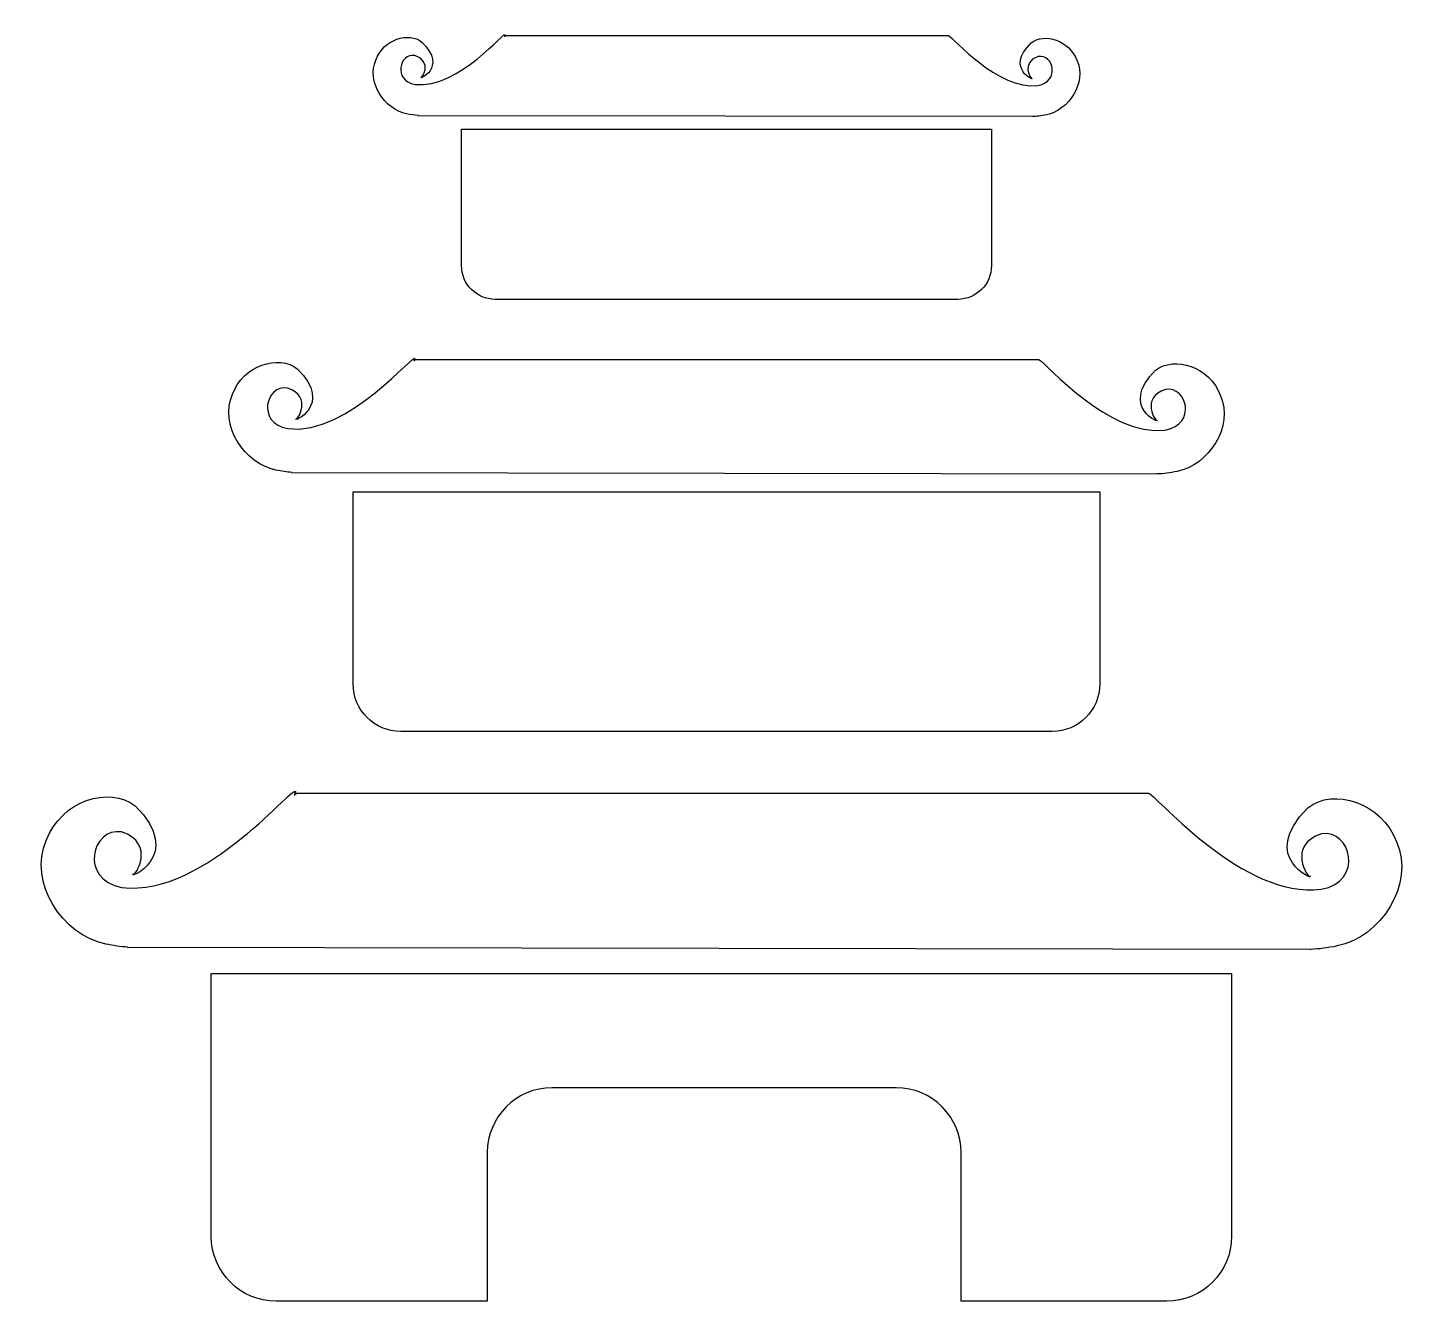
# Model space of a CAD drawing. Header units: centimetres. Extents: x -11.5 to 11.5, y -10.5 to 10.6.
import ezdxf

# ---------------------------------------------------------------- set-up
doc = ezdxf.new("R2010")
doc.units = ezdxf.units.CM
doc.header["$MEASUREMENT"] = 0
doc.layers.add('Layer 1', color=7, linetype='Continuous')

msp = doc.modelspace()

# ---------------------------------------------------------------- linework, layer by layer
at = {"layer": 'Layer 1'}
for points, knots in [([(5.36988, 9.11939), (5.73876, 9.18993), (6.03898, 9.65528), (5.87944, 10.00873), (5.87944, 10.00873), (5.75635, 10.35185), (5.33347, 10.48009), (5.11728, 10.30634), (5.11728, 10.30634), (4.67855, 9.8752), (5.19536, 9.6666), (5.13228, 9.72116), (5.13228, 9.72116), (5.12027, 9.69346), (4.93292, 9.98469), (5.23481, 10.08181), (5.23481, 10.08181), (5.48659, 10.12409), (5.60195, 9.673), (5.23007, 9.60545), (5.23007, 9.60545), (4.56496, 9.52261), (3.8417, 10.38653), (3.75015, 10.42965), (3.75015, 10.42965), (3.75015, 10.42965), (3.74785, 10.4319), (3.74785, 10.4319), (3.74785, 10.4319), (3.74785, 10.4319), (-3.56574, 10.43191), (-3.56574, 10.43191), (-3.56574, 10.43191), (-3.56574, 10.43191), (-3.58691, 10.4126), (-3.58691, 10.4126), (-3.58691, 10.4126), (-3.58032, 10.42998), (-3.57683, 10.43879), (-3.57559, 10.43792), (-3.57559, 10.43792), (-3.55112, 10.5582), (-4.34161, 9.53241), (-5.06562, 9.62224), (-5.06562, 9.62224), (-5.4362, 9.68897), (-5.32076, 10.14059), (-5.06903, 10.09796), (-5.06903, 10.09796), (-4.76793, 10.0011), (-4.95365, 9.70966), (-4.96608, 9.73709), (-4.96608, 9.73709), (-5.03, 9.68317), (-4.51229, 9.8911), (-4.95282, 10.32222), (-4.95282, 10.32222), (-5.16769, 10.49595), (-5.591, 10.36802), (-5.71323, 10.0248), (-5.71323, 10.0248), (-5.87365, 9.67166), (-5.57342, 9.20631), (-5.20409, 9.13591), (-5.20409, 9.13591), (-5.13816, 9.12186), (-5.07556, 9.11313), (-5.01592, 9.10903), (-5.01592, 9.10903), (-5.01592, 9.10903), (-5.02052, 9.1048), (-5.02052, 9.1048), (-5.02052, 9.1048), (-5.02052, 9.1048), (5.14004, 9.08874), (5.14004, 9.08874), (5.14004, 9.08874), (5.14004, 9.08874), (5.13848, 9.09022), (5.13848, 9.09022), (5.13848, 9.09022), (5.21078, 9.09256), (5.28778, 9.10185), (5.36988, 9.11939), (5.36988, 9.11939), (5.36988, 9.11939), (5.36988, 9.11939), (5.36988, 9.11939)], [0, 0, 0, 0, 0.04347826, 0.04347826, 0.04347826, 0.04347826, 0.08695652, 0.08695652, 0.08695652, 0.08695652, 0.13043478, 0.13043478, 0.13043478, 0.13043478, 0.17391304, 0.17391304, 0.17391304, 0.17391304, 0.2173913, 0.2173913, 0.2173913, 0.2173913, 0.26086957, 0.26086957, 0.26086957, 0.26086957, 0.30434783, 0.30434783, 0.30434783, 0.30434783, 0.34782609, 0.34782609, 0.34782609, 0.34782609, 0.39130435, 0.39130435, 0.39130435, 0.39130435, 0.43478261, 0.43478261, 0.43478261, 0.43478261, 0.47826087, 0.47826087, 0.47826087, 0.47826087, 0.52173913, 0.52173913, 0.52173913, 0.52173913, 0.56521739, 0.56521739, 0.56521739, 0.56521739, 0.60869565, 0.60869565, 0.60869565, 0.60869565, 0.65217391, 0.65217391, 0.65217391, 0.65217391, 0.69565217, 0.69565217, 0.69565217, 0.69565217, 0.73913043, 0.73913043, 0.73913043, 0.73913043, 0.7826087, 0.7826087, 0.7826087, 0.7826087, 0.82608696, 0.82608696, 0.82608696, 0.82608696, 0.86956522, 0.86956522, 0.86956522, 0.86956522, 0.91304348, 0.91304348, 0.91304348, 0.91304348, 1, 1, 1, 1]), ([(-4.29617, 8.88243), (-4.29617, 8.88243), (-4.29617, 6.62651), (-4.29617, 6.62651), (-4.29617, 6.62651), (-4.29617, 6.31975), (-4.04736, 6.0694), (-3.73986, 6.0694), (-3.73986, 6.0694), (-3.73986, 6.0694), (3.90525, 6.06941), (3.90525, 6.06941), (3.90525, 6.06941), (4.2132, 6.06941), (4.46236, 6.31976), (4.46236, 6.62652), (4.46236, 6.62652), (4.46236, 6.62652), (4.46236, 8.88243), (4.46236, 8.88243), (4.46236, 8.88243), (4.46236, 8.88243), (-4.29617, 8.88243), (-4.29617, 8.88243), (-4.29617, 8.88243), (-4.29617, 8.88243), (-4.29617, 8.88243), (-4.29617, 8.88243)], [0, 0, 0, 0, 0.125, 0.125, 0.125, 0.125, 0.25, 0.25, 0.25, 0.25, 0.375, 0.375, 0.375, 0.375, 0.5, 0.5, 0.5, 0.5, 0.625, 0.625, 0.625, 0.625, 0.75, 0.75, 0.75, 0.75, 1, 1, 1, 1]), ([(7.5311, 3.22464), (8.05093, 3.32362), (8.47426, 3.97881), (8.24907, 4.47686), (8.24907, 4.47686), (8.07627, 4.9606), (7.47926, 5.14036), (7.17597, 4.89636), (7.17597, 4.89636), (6.55626, 4.28882), (7.2862, 3.99574), (7.19528, 4.07234), (7.19528, 4.07234), (7.17853, 4.03289), (6.91612, 4.44344), (7.3407, 4.57984), (7.3407, 4.57984), (7.69495, 4.63979), (7.85836, 4.00392), (7.33509, 3.90968), (7.33509, 3.90968), (6.3955, 3.79273), (5.37508, 5.01254), (5.2488, 5.07104), (5.2488, 5.07104), (5.2488, 5.07104), (5.24592, 5.07384), (5.24592, 5.07384), (5.24592, 5.07384), (5.24592, 5.07384), (-5.05701, 5.07384), (-5.05701, 5.07384), (-5.05701, 5.07384), (-5.05701, 5.07384), (-5.08646, 5.04701), (-5.08646, 5.04701), (-5.08646, 5.04701), (-5.07717, 5.07117), (-5.07215, 5.0835), (-5.07035, 5.08244), (-5.07035, 5.08244), (-5.03643, 5.25183), (-6.15115, 3.80535), (-7.17037, 3.93235), (-7.17037, 3.93235), (-7.69274, 4.02734), (-7.52978, 4.66294), (-7.17508, 4.60333), (-7.17508, 4.60333), (-6.75008, 4.4662), (-7.01382, 4.05567), (-7.03054, 4.09469), (-7.03054, 4.09469), (-7.12063, 4.01918), (-6.39128, 4.3121), (-7.01125, 4.91866), (-7.01125, 4.91866), (-7.31364, 5.16358), (-7.90935, 4.98364), (-8.08308, 4.49998), (-8.08308, 4.49998), (-8.30824, 4.00225), (-7.88533, 3.34677), (-7.36595, 3.24768), (-7.36595, 3.24768), (-7.27282, 3.22776), (-7.18437, 3.21532), (-7.1002, 3.20953), (-7.1002, 3.20953), (-7.1002, 3.20953), (-7.10607, 3.20416), (-7.10607, 3.20416), (-7.10607, 3.20416), (-7.10607, 3.20416), (7.20776, 3.18088), (7.20776, 3.18088), (7.20776, 3.18088), (7.20776, 3.18088), (7.20496, 3.18355), (7.20496, 3.18355), (7.20496, 3.18355), (7.30689, 3.18683), (7.41537, 3.19992), (7.5311, 3.22464), (7.5311, 3.22464), (7.5311, 3.22464), (7.5311, 3.22464), (7.5311, 3.22464)], [0, 0, 0, 0, 0.04347826, 0.04347826, 0.04347826, 0.04347826, 0.08695652, 0.08695652, 0.08695652, 0.08695652, 0.13043478, 0.13043478, 0.13043478, 0.13043478, 0.17391304, 0.17391304, 0.17391304, 0.17391304, 0.2173913, 0.2173913, 0.2173913, 0.2173913, 0.26086957, 0.26086957, 0.26086957, 0.26086957, 0.30434783, 0.30434783, 0.30434783, 0.30434783, 0.34782609, 0.34782609, 0.34782609, 0.34782609, 0.39130435, 0.39130435, 0.39130435, 0.39130435, 0.43478261, 0.43478261, 0.43478261, 0.43478261, 0.47826087, 0.47826087, 0.47826087, 0.47826087, 0.52173913, 0.52173913, 0.52173913, 0.52173913, 0.56521739, 0.56521739, 0.56521739, 0.56521739, 0.60869565, 0.60869565, 0.60869565, 0.60869565, 0.65217391, 0.65217391, 0.65217391, 0.65217391, 0.69565217, 0.69565217, 0.69565217, 0.69565217, 0.73913043, 0.73913043, 0.73913043, 0.73913043, 0.7826087, 0.7826087, 0.7826087, 0.7826087, 0.82608696, 0.82608696, 0.82608696, 0.82608696, 0.86956522, 0.86956522, 0.86956522, 0.86956522, 0.91304348, 0.91304348, 0.91304348, 0.91304348, 1, 1, 1, 1]), ([(-6.08809, 2.8906), (-6.08809, 2.8906), (-6.08809, -0.28718), (-6.08809, -0.28718), (-6.08809, -0.28718), (-6.08809, -0.72104), (-5.73638, -1.07233), (-5.30233, -1.07233), (-5.30233, -1.07233), (-5.30233, -1.07233), (5.46767, -1.07233), (5.46767, -1.07233), (5.46767, -1.07233), (5.9009, -1.07233), (6.25256, -0.72107), (6.25256, -0.28718), (6.25256, -0.28718), (6.25256, -0.28718), (6.25255, 2.8906), (6.25255, 2.8906), (6.25255, 2.8906), (6.25255, 2.8906), (-6.08809, 2.8906), (-6.08809, 2.8906), (-6.08809, 2.8906), (-6.08809, 2.8906), (-6.08809, 2.8906), (-6.08809, 2.8906)], [0, 0, 0, 0, 0.125, 0.125, 0.125, 0.125, 0.25, 0.25, 0.25, 0.25, 0.375, 0.375, 0.375, 0.375, 0.5, 0.5, 0.5, 0.5, 0.625, 0.625, 0.625, 0.625, 0.75, 0.75, 0.75, 0.75, 1, 1, 1, 1]), ([(10.17913, -4.61756), (10.89025, -4.48212), (11.46707, -3.58587), (11.16002, -2.90581), (11.16002, -2.90581), (10.92285, -2.24467), (10.10835, -1.99869), (9.69402, -2.33312), (9.69402, -2.33312), (8.84828, -3.16269), (9.84547, -3.56301), (9.72109, -3.45874), (9.72109, -3.45874), (9.69839, -3.51227), (9.33853, -2.95161), (9.91794, -2.76506), (9.91794, -2.76506), (10.4039, -2.6832), (10.62649, -3.55262), (9.91154, -3.68158), (9.91154, -3.68158), (8.62707, -3.84168), (7.23052, -2.17036), (7.05891, -2.09376), (7.05891, -2.09376), (7.05891, -2.09376), (7.05592, -2.0909), (7.05592, -2.0909), (7.05592, -2.0909), (7.05592, -2.0909), (-7.02495, -2.0909), (-7.02495, -2.0909), (-7.02495, -2.0909), (-7.02495, -2.0909), (-7.06448, -2.12694), (-7.06448, -2.12694), (-7.06448, -2.12694), (-7.05173, -2.09368), (-7.04477, -2.07672), (-7.04215, -2.07815), (-7.04215, -2.07815), (-6.99714, -1.84682), (-8.51929, -3.823), (-9.9115, -3.65033), (-9.9115, -3.65033), (-10.62683, -3.52031), (-10.40344, -2.6519), (-9.91748, -2.73326), (-9.91748, -2.73326), (-9.33844, -2.91987), (-9.6983, -3.4811), (-9.7206, -3.42755), (-9.7206, -3.42755), (-9.84495, -3.53174), (-8.84782, -3.13101), (-9.69401, -2.30093), (-9.69401, -2.30093), (-10.10877, -1.96697), (-10.92284, -2.21378), (-11.16001, -2.87428), (-11.16001, -2.87428), (-11.46706, -3.55394), (-10.89024, -4.45059), (-10.17912, -4.58558), (-10.17912, -4.58558), (-10.05193, -4.61283), (-9.9311, -4.62982), (-9.81622, -4.63781), (-9.81622, -4.63781), (-9.81622, -4.63781), (-9.82442, -4.64527), (-9.82442, -4.64527), (-9.82442, -4.64527), (-9.82442, -4.64527), (9.73654, -4.67734), (9.73654, -4.67734), (9.73654, -4.67734), (9.73654, -4.67734), (9.7327, -4.67361), (9.7327, -4.67361), (9.7327, -4.67361), (9.87224, -4.66923), (10.0207, -4.65143), (10.17913, -4.61756)], [0, 0, 0, 0, 0.04545455, 0.04545455, 0.04545455, 0.04545455, 0.09090909, 0.09090909, 0.09090909, 0.09090909, 0.13636364, 0.13636364, 0.13636364, 0.13636364, 0.18181818, 0.18181818, 0.18181818, 0.18181818, 0.22727273, 0.22727273, 0.22727273, 0.22727273, 0.27272727, 0.27272727, 0.27272727, 0.27272727, 0.31818182, 0.31818182, 0.31818182, 0.31818182, 0.36363636, 0.36363636, 0.36363636, 0.36363636, 0.40909091, 0.40909091, 0.40909091, 0.40909091, 0.45454545, 0.45454545, 0.45454545, 0.45454545, 0.5, 0.5, 0.5, 0.5, 0.54545455, 0.54545455, 0.54545455, 0.54545455, 0.59090909, 0.59090909, 0.59090909, 0.59090909, 0.63636364, 0.63636364, 0.63636364, 0.63636364, 0.68181818, 0.68181818, 0.68181818, 0.68181818, 0.72727273, 0.72727273, 0.72727273, 0.72727273, 0.77272727, 0.77272727, 0.77272727, 0.77272727, 0.81818182, 0.81818182, 0.81818182, 0.81818182, 0.86363636, 0.86363636, 0.86363636, 0.86363636, 0.90909091, 0.90909091, 0.90909091, 0.90909091, 1, 1, 1, 1]), ([(-8.43264, -5.0736), (-8.43264, -5.0736), (-8.43264, -9.41679), (-8.43264, -9.41679), (-8.43264, -9.41679), (-8.43264, -10.00901), (-7.95139, -10.48968), (-7.35999, -10.48968), (-7.35999, -10.48968), (-7.35999, -10.48968), (-3.87197, -10.48967), (-3.87197, -10.48967), (-3.87197, -10.48967), (-3.87197, -10.48967), (-3.87197, -8.03328), (-3.87197, -8.03328), (-3.87197, -8.03328), (-3.87197, -7.44098), (-3.39249, -6.9605), (-2.79975, -6.9605), (-2.79975, -6.9605), (-2.79975, -6.9605), (2.88787, -6.9605), (2.88787, -6.9605), (2.88787, -6.9605), (3.48017, -6.9605), (3.96097, -7.44098), (3.96097, -8.03328), (3.96097, -8.03328), (3.96097, -8.03328), (3.96097, -10.48967), (3.96097, -10.48967), (3.96097, -10.48967), (3.96097, -10.48967), (7.35997, -10.48967), (7.35997, -10.48967), (7.35997, -10.48967), (7.95145, -10.48967), (8.43137, -10.009), (8.43137, -9.41678), (8.43137, -9.41678), (8.43137, -9.41678), (8.43137, -5.0736), (8.43137, -5.0736), (8.43137, -5.0736), (8.43137, -5.0736), (-8.43264, -5.0736), (-8.43264, -5.0736), (-8.43264, -5.0736), (-8.43264, -5.0736), (-8.43264, -5.0736), (-8.43264, -5.0736)], [0, 0, 0, 0, 0.07142857, 0.07142857, 0.07142857, 0.07142857, 0.14285714, 0.14285714, 0.14285714, 0.14285714, 0.21428571, 0.21428571, 0.21428571, 0.21428571, 0.28571429, 0.28571429, 0.28571429, 0.28571429, 0.35714286, 0.35714286, 0.35714286, 0.35714286, 0.42857143, 0.42857143, 0.42857143, 0.42857143, 0.5, 0.5, 0.5, 0.5, 0.57142857, 0.57142857, 0.57142857, 0.57142857, 0.64285714, 0.64285714, 0.64285714, 0.64285714, 0.71428571, 0.71428571, 0.71428571, 0.71428571, 0.78571429, 0.78571429, 0.78571429, 0.78571429, 0.85714286, 0.85714286, 0.85714286, 0.85714286, 1, 1, 1, 1])]:
    msp.add_open_spline(points, degree=3, knots=knots, dxfattribs=at)

doc.saveas('drawing.dxf')
